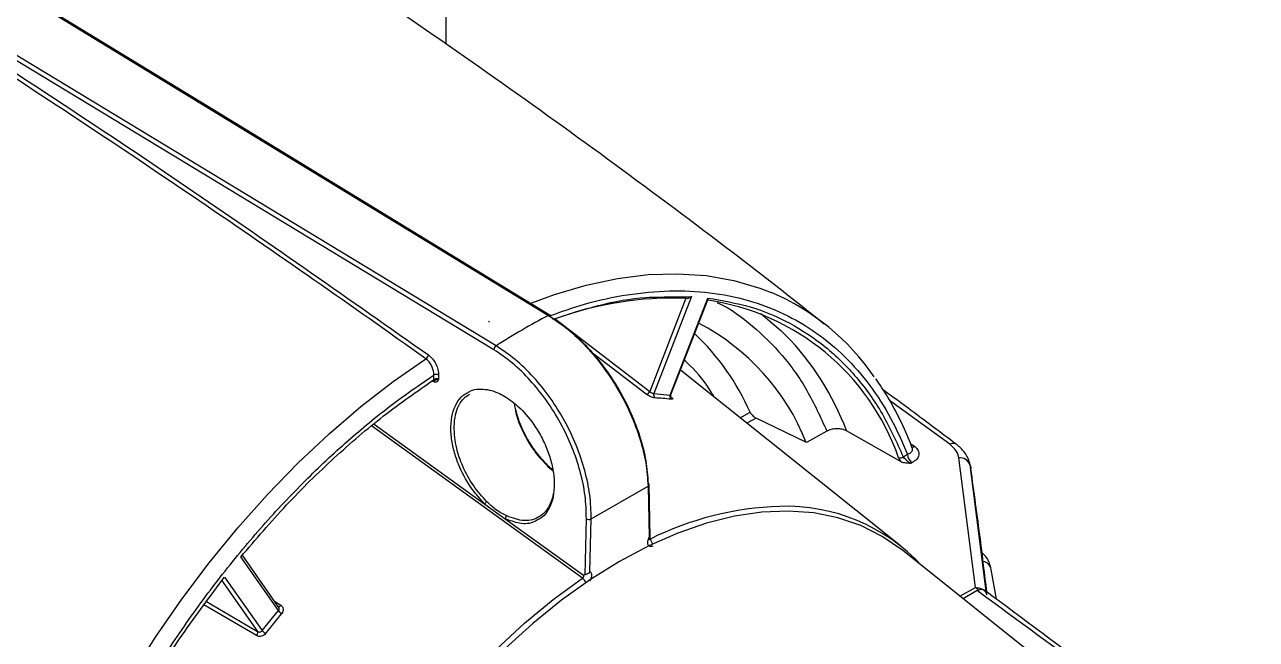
# Model space of a CAD drawing. Extents: x 8 to 113, y 0 to 87.
# Drawn here: x 81.85 to 87.3, y 6.78 to 9.5 of the extents above; entities that cross this region are included whole.
import ezdxf

# ---------------------------------------------------------------- set-up
doc = ezdxf.new("R2010")
doc.units = 0
doc.header["$MEASUREMENT"] = 0
doc.layers.add('OBJECT', color=7, linetype='CONTINUOUS')

msp = doc.modelspace()

# ---------------------------------------------------------------- linework, layer by layer
at = {"layer": 'OBJECT'}
for p, q in [((83.717, 11.5964), (83.717, 9.4093)), ((81.1769, 10.0356), (84.1714, 8.21)), ((83.9289, 8.0584), (80.9233, 9.8776)), ((83.9392, 8.0759), (80.9336, 9.8951)), ((84.7789, 8.2862), (84.6189, 7.8737)), ((84.8039, 8.2934), (84.6375, 7.8645)), ((84.709, 7.8581), (84.8754, 8.287)), ((84.7092, 8.2915), (84.8039, 8.2934)), ((84.711, 7.8553), (84.8756, 8.2795)), ((83.9053, 8.1846), (83.9104, 8.1811)), ((84.1715, 8.21), (84.1812, 8.2041)), ((84.1999, 8.1945), (84.6189, 7.8737)), ((84.6038, 7.8615), (84.3527, 8.0537)), ((85.7279, 7.1911), (84.7546, 7.9676)), ((83.6634, 7.9254), (83.6639, 7.9466)), ((83.6851, 7.9463), (83.6847, 7.9278)), ((84.6375, 7.8645), (84.709, 7.8581)), ((85.9464, 7.6402), (85.6802, 7.834)), ((85.0187, 7.7569), (85.0632, 7.7817)), ((85.0896, 7.7563), (85.0483, 7.7333)), ((85.3117, 7.6478), (85.0896, 7.7563)), ((84.3216, 7.0484), (83.3877, 7.7213)), ((83.3991, 7.7295), (83.8896, 7.3761)), ((85.4025, 7.6983), (85.3117, 7.6478)), ((85.7313, 7.5623), (85.49, 7.6991)), ((85.7721, 7.6441), (85.7914, 7.6301)), ((85.7403, 7.5851), (85.7597, 7.5959)), ((86.0601, 7.0067), (85.9863, 7.5803)), ((84.1645, 7.5465), (84.1923, 7.5265)), ((84.1732, 7.5398), (84.1653, 7.5455)), ((84.1684, 7.542), (84.1921, 7.5228)), ((84.1914, 7.5268), (84.1732, 7.5398)), ((85.7802, 7.5591), (85.7737, 7.5555)), ((86.0299, 7.5652), (86.0274, 7.5717)), ((86.036, 7.5499), (86.0299, 7.5652)), ((86.0331, 7.5598), (86.0311, 7.5657)), ((86.0362, 7.5485), (86.0333, 7.5622)), ((86.1089, 6.9785), (86.036, 7.5499)), ((86.1109, 6.9743), (86.0378, 7.5445)), ((84.3598, 7.3102), (84.6115, 7.4555)), ((84.6115, 7.4555), (84.6167, 7.229)), ((84.6213, 7.2277), (84.6159, 7.4619)), ((83.8896, 7.3761), (83.9797, 7.3111)), ((83.9797, 7.3111), (84.3259, 7.0616)), ((84.3331, 7.0633), (84.3386, 7.3105)), ((84.3546, 7.0776), (84.3598, 7.3102)), ((82.9762, 6.9055), (82.8098, 7.1422)), ((82.9786, 6.9193), (82.8166, 7.1498)), ((87.3026, 5.9222), (85.7365, 7.1715)), ((86.153, 6.9556), (86.1299, 7.0862)), ((82.7242, 7.0401), (82.8843, 6.8124)), ((82.7383, 7.0533), (82.9047, 6.8165)), ((84.3331, 7.0633), (84.3259, 7.0616)), ((85.9912, 6.9683), (86.0601, 7.0067)), ((86.0678, 6.9932), (86.0053, 6.9571)), ((86.0601, 7.0067), (86.0602, 7.0068)), ((82.8797, 6.7945), (82.6468, 6.9311)), ((82.6575, 6.9455), (82.8843, 6.8124)), ((82.959, 6.9472), (82.9872, 6.9283)), ((82.9047, 6.8165), (82.9762, 6.9055))]:
    msp.add_line(p, q, dxfattribs=at)
at = {"layer": 'OBJECT', "flags": 128}
for points in [[(84.1784, 8.2104), (82.6929, 9.1161), (81.1839, 10.036)], [(84.0979, 8.2653), (84.1974, 8.3019), (84.3382, 8.344), (84.4765, 8.3736), (84.6114, 8.3905), (84.7424, 8.3946), (84.8689, 8.386), (84.9903, 8.3648), (85.1061, 8.3309), (85.1556, 8.3117)], [(85.1103, 8.218), (85.1994, 8.1431), (85.22, 8.1232)], [(81.7689, 5.3267), (81.8226, 5.5132), (81.8854, 5.7002), (81.9569, 5.887), (82.0368, 6.0728), (82.1247, 6.2565), (82.2203, 6.4374), (82.3231, 6.6147), (82.4327, 6.7875), (82.5484, 6.955), (82.6698, 7.1165), (82.7963, 7.2711), (82.9273, 7.4182), (83.0622, 7.5571), (83.2005, 7.6872), (83.3413, 7.8077), (83.4842, 7.9183), (83.6284, 8.0183)], [(83.6634, 7.9254), (83.6634, 7.9233), (83.6629, 7.9214), (83.6621, 7.92), (83.6609, 7.9189), (83.6594, 7.9184), (83.6577, 7.9183), (83.6558, 7.9187), (83.6549, 7.9191)], [(85.974, 7.641), (85.9751, 7.6404), (85.9773, 7.6389)], [(84.1684, 7.542), (84.1697, 7.5426), (84.1709, 7.543), (84.1719, 7.5432), (84.1727, 7.543), (84.1732, 7.5426), (84.1735, 7.5419), (84.1735, 7.5409), (84.1732, 7.5398)], [(86.0378, 7.5445), (86.0392, 7.5351), (86.0392, 7.5336)], [(85.7365, 7.1715), (85.7341, 7.1735), (85.6469, 7.2333), (85.5526, 7.2806), (85.4515, 7.3151), (85.3444, 7.3367), (85.232, 7.3451), (85.1149, 7.3403), (84.9938, 7.3224), (84.8696, 7.2914), (84.743, 7.2476), (84.6147, 7.1912), (84.4857, 7.1226), (84.3566, 7.0422), (84.2284, 6.9506), (84.1018, 6.8482), (83.9775, 6.7357)], [(82.9915, 5.2174), (83.049, 5.3756), (83.1189, 5.5435), (83.1975, 5.7095), (83.284, 5.8725), (83.3781, 6.0316), (83.4791, 6.1857), (83.5864, 6.3338), (83.6993, 6.475), (83.817, 6.6085), (83.9389, 6.7333), (84.0642, 6.8487), (84.192, 6.954), (84.3216, 7.0484)]]:
    msp.add_lwpolyline(points, dxfattribs=at)
at = {"layer": 'OBJECT'}
for centre, radius, start, end in [((84.7275, 6.7364), 1.5507, 88.102, 110.042), ((84.7461, 7.3454), 1.0495, 34.3991, 67.0351), ((84.7226, 7.2316), 1.0568, 19.3113, 81.7226), ((85.5895, 5.4853), 3.0716, 117.4955, 122.4992), ((84.1753, 8.2042), 0.00701, 63.6283, 123.5079), ((84.1741, 8.2047), 0.00712, 354.5317, 53.2623), ((84.3629, 7.2708), 1.0209, 21.6704, 62.4367), ((84.076, 7.3459), 1.0791, 23.8199, 46.5937), ((84.3476, 7.2699), 1.2203, 20.5924, 44.3653), ((83.9527, 8.0562), 0.0239, 124.343, 174.8196), ((83.6138, 8.04), 0.0261, 303.877, 349.2906), ((83.6569, 7.9171), 0.00639, 356.9381, 31.2359), ((83.6742, 7.9254), 0.0236, 62.5094, 115.8291), ((84.6, 7.8817), 0.0206, 280.6887, 336.9854), ((84.6532, 7.8581), 0.017, 157.8833, 227.4939), ((84.7241, 7.8513), 0.0166, 155.8055, 227.1068), ((84.59, 6.866), 0.9808, 82.8058, 86.9752), ((85.783, 7.6466), 0.0185, 247.0012, 297.0438), ((85.961, 7.6124), 0.0314, 65.5477, 117.735), ((85.7273, 7.5976), 0.018, 246.059, 316.3404), ((85.8052, 7.5972), 0.0455, 181.624, 236.7431), ((85.991, 7.5321), 0.0484, 21.568, 95.5173), ((84.3238, 6.9836), 1.8033, 18.1196, 18.3009), ((84.609, 7.4618), 0.00677, 292.0216, 67.7676), ((83.9105, 7.3666), 0.023, 120.389, 155.596), ((85.2357, 5.9927), 1.3736, 91.7265, 116.6914), ((85.2218, 6.5505), 0.8157, 42.6102, 91.931), ((83.9942, 7.3113), 0.0145, 123.4856, 180.94), ((84.3495, 7.3314), 0.0236, 242.5078, 295.8301), ((84.5961, 7.1911), 0.0366, 13.0528, 51.8568), ((86.0884, 7.0797), 0.042, 8.8467, 82.4487), ((84.2952, 7.0127), 0.0444, 21.1203, 53.5565), ((82.9765, 6.9353), 0.0128, 268.8975, 326.8439), ((86.0252, 4.3801), 3.9396, 140.3805, 142.0304), ((83.0182, 6.9369), 0.0524, 216.8578, 238.2434), ((82.8652, 6.8077), 0.0196, 317.4257, 13.7178), ((82.9519, 6.8569), 0.0621, 220.599, 238.5845)]:
    msp.add_arc(centre, radius, start, end, dxfattribs=at)
for points, knots in [([(83.6284, 8.0183), (83.464, 8.1348), (83.1297, 8.3716), (82.6188, 8.7227), (82.0904, 9.0771), (81.5601, 9.4231), (81.0325, 9.7581), (80.5122, 10.0793), (79.9882, 10.3944), (79.6374, 10.5976), (79.4614, 10.6995)], [0, 0, 0, 0, 0.118989, 0.241992, 0.369009, 0.500039, 0.623805, 0.748387, 0.873785, 1, 1, 1, 1]), ([(79.4714, 10.7171), (79.82, 10.5135), (80.5173, 10.1063), (81.5611, 9.4501), (82.6027, 8.7644), (83.2939, 8.2782), (83.6395, 8.0351)], [0, 0, 0, 0, 0.25003, 0.500058, 0.750055, 1, 1, 1, 1]), ([(85.391, 8.172), (85.3216, 8.2271), (85.082, 8.4171), (84.6633, 8.7326), (84.1353, 9.1188), (83.5981, 9.4947), (83.1558, 9.7947), (82.89, 9.9655), (82.8084, 10.018)], [0, 0, 0, 0, 0.0839488, 0.289789, 0.495873, 0.7021638, 0.9086263, 1, 1, 1, 1]), ([(84.1746, 8.2077), (84.2269, 8.2264), (84.3439, 8.268), (84.5219, 8.305), (84.7075, 8.3227), (84.8864, 8.3144), (85.0557, 8.2806), (85.213, 8.2214), (85.3564, 8.1377), (85.4838, 8.0314), (85.5939, 7.9044), (85.6876, 7.7608), (85.7358, 7.6506), (85.7597, 7.5959)], [0, 0, 0, 0, 0.073937, 0.165467, 0.258957, 0.353004, 0.447496, 0.541994, 0.636041, 0.729525, 0.821061, 0.911248, 1, 1, 1, 1]), ([(84.1905, 8.1929), (84.2576, 8.2149), (84.3979, 8.2608), (84.5717, 8.2917), (84.674, 8.2915), (84.7092, 8.2915)], [0, 0, 0, 0, 0.3748903, 0.7843448, 1, 1, 1, 1]), ([(84.8039, 8.2934), (84.8022, 8.292), (84.7987, 8.2892), (84.7932, 8.2866), (84.7883, 8.2853), (84.7847, 8.2849), (84.7814, 8.2852), (84.7797, 8.2858), (84.7789, 8.2862)], [0, 0, 0, 0, 0.249829, 0.499338, 0.644997, 0.775032, 0.892145, 1, 1, 1, 1]), ([(84.8754, 8.287), (84.9392, 8.276), (85.0673, 8.254), (85.2411, 8.1798), (85.3988, 8.0759), (85.536, 7.9405), (85.6529, 7.7788), (85.7112, 7.6495), (85.7403, 7.5851)], [0, 0, 0, 0, 0.165461, 0.332207, 0.5, 0.667784, 0.834534, 1, 1, 1, 1]), ([(84.8754, 8.287), (84.8757, 8.2854), (84.8763, 8.2824), (84.8757, 8.2804), (84.8755, 8.2795)], [0, 0, 0, 0, 0.543154, 1, 1, 1, 1]), ([(84.9176, 8.2663), (84.9196, 8.2655), (84.9772, 8.241), (85.0753, 8.1654), (85.2074, 8.0382), (85.3186, 7.8829), (85.3746, 7.7597), (85.4025, 7.6983)], [0, 0, 0, 0, 0.008989, 0.257952, 0.506901, 0.75437, 1, 1, 1, 1]), ([(84.1714, 8.21), (84.2, 8.1908), (84.257, 8.1524), (84.3392, 8.0734), (84.4149, 7.9824), (84.4813, 7.8813), (84.5363, 7.7739), (84.5772, 7.6651), (84.6046, 7.5565), (84.6092, 7.4896), (84.6115, 7.4555)], [0, 0, 0, 0, 0.125536, 0.250752, 0.375675, 0.500324, 0.624651, 0.75007, 0.872262, 1, 1, 1, 1]), ([(84.1812, 8.2041), (84.2092, 8.1853), (84.2648, 8.1478), (84.345, 8.0707), (84.4189, 7.982), (84.484, 7.8831), (84.5377, 7.7784), (84.5781, 7.6714), (84.6048, 7.5657), (84.6093, 7.5006), (84.6115, 7.468)], [0, 0, 0, 0, 0.125719, 0.250525, 0.375694, 0.500217, 0.625479, 0.750016, 0.875168, 1, 1, 1, 1]), ([(84.3598, 7.3102), (84.3589, 7.3453), (84.357, 7.4139), (84.3333, 7.525), (84.2958, 7.6359), (84.2437, 7.7449), (84.1798, 7.8472), (84.1058, 7.939), (84.0247, 8.0185), (83.9677, 8.0568), (83.9392, 8.0759)], [0, 0, 0, 0, 0.128141, 0.25071, 0.37607, 0.500341, 0.624825, 0.749582, 0.874632, 1, 1, 1, 1]), ([(83.6639, 7.9466), (83.6638, 7.9503), (83.6638, 7.9574), (83.661, 7.971), (83.6548, 7.9875), (83.6433, 8.0056), (83.6332, 8.0142), (83.6284, 8.0183)], [0, 0, 0, 0, 0.149147, 0.282418, 0.50059, 0.756831, 1, 1, 1, 1]), ([(83.6395, 8.0351), (83.6458, 8.0298), (83.6584, 8.0192), (83.6734, 7.9957), (83.6835, 7.9701), (83.6846, 7.9542), (83.6851, 7.9463)], [0, 0, 0, 0, 0.250228, 0.500086, 0.750006, 1, 1, 1, 1]), ([(84.3386, 7.3105), (84.3378, 7.3441), (84.3361, 7.4111), (84.3134, 7.5195), (84.2767, 7.6285), (84.2259, 7.7352), (84.1634, 7.8353), (84.0911, 7.925), (84.0121, 8.0024), (83.9566, 8.0397), (83.9289, 8.0584)], [0, 0, 0, 0, 0.125666, 0.250539, 0.37567, 0.500227, 0.625486, 0.75002, 0.875177, 1, 1, 1, 1]), ([(84.9051, 7.8475), (84.901, 7.8547), (84.8703, 7.9085), (84.8257, 7.964), (84.7802, 8.0043), (84.7717, 8.0118)], [0, 0, 0, 0, 0.112275, 0.834669, 1, 1, 1, 1]), ([(81.854, 5.3413), (81.8779, 5.4235), (81.9261, 5.5894), (82.0198, 5.8411), (82.1299, 6.0952), (82.2573, 6.3486), (82.4007, 6.5978), (82.558, 6.8387), (82.7273, 7.068), (82.9062, 7.2828), (83.0918, 7.4799), (83.2812, 7.657), (83.4719, 7.8146), (83.6002, 7.9028), (83.6639, 7.9466)], [0, 0, 0, 0, 0.080321, 0.16194, 0.244772, 0.329378, 0.414487, 0.5, 0.585518, 0.670628, 0.755228, 0.838065, 0.919682, 1, 1, 1, 1]), ([(82.8098, 7.1422), (82.8762, 7.2198), (83.0094, 7.3753), (83.2219, 7.583), (83.4404, 7.7707), (83.5892, 7.874), (83.6634, 7.9254)], [0, 0, 0, 0, 0.249262, 0.5, 0.750738, 1, 1, 1, 1]), ([(83.6556, 7.9208), (83.6564, 7.9205), (83.6581, 7.9198), (83.6616, 7.9196), (83.6643, 7.9208), (83.6661, 7.9216)], [0, 0, 0, 0, 0.237244, 0.478975, 1, 1, 1, 1]), ([(83.6847, 7.9278), (83.6826, 7.9233), (83.6795, 7.9165), (83.672, 7.9142), (83.6671, 7.9149), (83.6645, 7.9161), (83.6633, 7.9168)], [0, 0, 0, 0, 0.500408, 0.749561, 0.874846, 1, 1, 1, 1]), ([(83.6847, 7.9278), (83.6832, 7.9284), (83.6809, 7.9294), (83.6771, 7.9297), (83.6734, 7.9295), (83.6698, 7.9287), (83.6662, 7.9273), (83.6644, 7.9261), (83.6634, 7.9254)], [0, 0, 0, 0, 0.23989, 0.367317, 0.499483, 0.699788, 0.8375, 1, 1, 1, 1]), ([(83.6661, 7.9216), (83.6686, 7.923), (83.6728, 7.9255), (83.6796, 7.9277), (83.6829, 7.9278), (83.6847, 7.9278)], [0, 0, 0, 0, 0.413074, 0.690931, 1, 1, 1, 1]), ([(85.7799, 7.6236), (85.7782, 7.6285), (85.7631, 7.672), (85.7276, 7.7478), (85.6765, 7.846), (85.6373, 7.9033), (85.6194, 7.9297)], [0, 0, 0, 0, 0.0422912, 0.3772894, 0.7139164, 1, 1, 1, 1]), ([(83.8896, 7.3761), (83.8702, 7.3971), (83.8271, 7.4439), (83.7834, 7.5227), (83.7558, 7.5965), (83.7417, 7.6583), (83.7374, 7.7196), (83.7443, 7.7761), (83.7628, 7.8224), (83.7857, 7.8536), (83.8046, 7.8637), (83.8113, 7.8673)], [0, 0, 0, 0, 0.136879, 0.305055, 0.401288, 0.50431, 0.612411, 0.723242, 0.834071, 0.942167, 1, 1, 1, 1]), ([(83.7534, 7.7184), (83.7548, 7.7366), (83.7574, 7.7698), (83.769, 7.8015), (83.7786, 7.8195), (83.7846, 7.8289), (83.7905, 7.8366), (83.796, 7.8429), (83.8058, 7.8531), (83.8158, 7.858), (83.8237, 7.862)], [0, 0, 0, 0, 0.276876, 0.505744, 0.583894, 0.654328, 0.717044, 0.772044, 0.819326, 1, 1, 1, 1]), ([(83.8113, 7.8673), (83.8161, 7.8705), (83.8314, 7.8808), (83.873, 7.8876), (83.933, 7.8778), (84.0022, 7.8392), (84.0685, 7.78), (84.1209, 7.7094), (84.1578, 7.6378), (84.1808, 7.5758), (84.1949, 7.5112), (84.1982, 7.4489), (84.1901, 7.3933), (84.171, 7.3491), (84.1486, 7.3201), (84.1307, 7.3104), (84.1246, 7.3072)], [0, 0, 0, 0, 0.02924, 0.091517, 0.200352, 0.288936, 0.37752, 0.486357, 0.548634, 0.615305, 0.685265, 0.756994, 0.828724, 0.898686, 0.96536, 1, 1, 1, 1]), ([(84.6417, 7.8455), (84.639, 7.8459), (84.6337, 7.8466), (84.6231, 7.8503), (84.6124, 7.8555), (84.6067, 7.8595), (84.6038, 7.8615)], [0, 0, 0, 0, 0.24998, 0.499779, 0.749125, 1, 1, 1, 1]), ([(84.6189, 7.8737), (84.6196, 7.873), (84.621, 7.8717), (84.6241, 7.8695), (84.6282, 7.867), (84.6334, 7.8649), (84.6361, 7.8646), (84.6375, 7.8645)], [0, 0, 0, 0, 0.139822, 0.270031, 0.501054, 0.752076, 1, 1, 1, 1]), ([(84.709, 7.8581), (84.71, 7.858), (84.7118, 7.8578), (84.7121, 7.8588), (84.7122, 7.8591)], [0, 0, 0, 0, 0.612529, 1, 1, 1, 1]), ([(84.7114, 7.8512), (84.7115, 7.8512), (84.7116, 7.8512), (84.7116, 7.852), (84.7113, 7.8545), (84.712, 7.8575), (84.7124, 7.859)], [0, 0, 0, 0, 0.042199, 0.239093, 0.62, 1, 1, 1, 1]), ([(84.7114, 7.8519), (84.7136, 7.85), (84.718, 7.8461), (84.7203, 7.8416), (84.7189, 7.839), (84.7148, 7.8391), (84.7128, 7.8391)], [0, 0, 0, 0, 0.250089, 0.499955, 0.749358, 1, 1, 1, 1]), ([(85.974, 7.641), (85.9086, 7.6901), (85.8015, 7.7704), (85.6933, 7.8501), (85.6512, 7.8811)], [0, 0, 0, 0, 0.611774, 1, 1, 1, 1]), ([(84.0198, 7.8223), (84.0218, 7.8064), (84.0267, 7.766), (84.0576, 7.6918), (84.1049, 7.6095), (84.1477, 7.564), (84.1684, 7.542)], [0, 0, 0, 0, 0.16678, 0.421361, 0.719673, 1, 1, 1, 1]), ([(84.0234, 7.8002), (84.0272, 7.7849), (84.0357, 7.751), (84.0646, 7.6836), (84.1099, 7.6067), (84.1536, 7.5606), (84.1732, 7.5398)], [0, 0, 0, 0, 0.164932, 0.364508, 0.714269, 1, 1, 1, 1]), ([(85.0632, 7.7817), (85.0644, 7.7796), (85.0667, 7.7754), (85.073, 7.7683), (85.0803, 7.7619), (85.0861, 7.758), (85.089, 7.7566), (85.0896, 7.7563)], [0, 0, 0, 0, 0.243971, 0.488094, 0.725807, 0.945379, 1, 1, 1, 1]), ([(83.8989, 7.3864), (83.8786, 7.4086), (83.8367, 7.4546), (83.7912, 7.5383), (83.7587, 7.6302), (83.7553, 7.6867), (83.7534, 7.7184)], [0, 0, 0, 0, 0.2422228, 0.4999906, 0.7199668, 1, 1, 1, 1]), ([(85.49, 7.6991), (85.4849, 7.7015), (85.4746, 7.7062), (85.4552, 7.7093), (85.435, 7.7088), (85.4165, 7.705), (85.4068, 7.7004), (85.4025, 7.6983)], [0, 0, 0, 0, 0.199356, 0.398465, 0.604141, 0.823638, 1, 1, 1, 1]), ([(85.7914, 7.6301), (85.7973, 7.6244), (85.8092, 7.613), (85.8111, 7.5929), (85.802, 7.5739), (85.7875, 7.5641), (85.7802, 7.5591)], [0, 0, 0, 0, 0.2497037, 0.4994833, 0.7493642, 1, 1, 1, 1]), ([(85.9863, 7.5803), (85.9835, 7.591), (85.9778, 7.6125), (85.9569, 7.631), (85.9464, 7.6402)], [0, 0, 0, 0, 0.498689, 1, 1, 1, 1]), ([(86.0315, 7.5679), (86.0256, 7.5811), (86.0138, 7.6073), (85.9894, 7.6284), (85.9773, 7.6389)], [0, 0, 0, 0, 0.5038675, 1, 1, 1, 1]), ([(85.72, 7.5811), (85.7213, 7.5782), (85.724, 7.5723), (85.7289, 7.5656), (85.7313, 7.5623)], [0, 0, 0, 0, 0.500123, 1, 1, 1, 1]), ([(85.7737, 7.5555), (85.7723, 7.5564), (85.7693, 7.5582), (85.7643, 7.5616), (85.7591, 7.5656), (85.7527, 7.5712), (85.7455, 7.5783), (85.7421, 7.5828), (85.7403, 7.5851)], [0, 0, 0, 0, 0.115727, 0.237004, 0.365059, 0.500934, 0.749863, 1, 1, 1, 1]), ([(85.7597, 7.5959), (85.7647, 7.5983), (85.7747, 7.6029), (85.7808, 7.6116), (85.7819, 7.6188), (85.7806, 7.6223), (85.7801, 7.6237)], [0, 0, 0, 0, 0.3465081, 0.691868, 0.8778862, 1, 1, 1, 1]), ([(85.7737, 7.5555), (85.7663, 7.556), (85.7553, 7.5567), (85.7424, 7.5584), (85.7356, 7.5602), (85.7327, 7.5616), (85.7313, 7.5623)], [0, 0, 0, 0, 0.500735, 0.749885, 0.8817, 1, 1, 1, 1]), ([(86.11, 6.9876), (86.1007, 7.0653), (86.0789, 7.2474), (86.0537, 7.4293), (86.0392, 7.5336)], [0, 0, 0, 0, 0.42645, 1, 1, 1, 1]), ([(84.1923, 7.423), (84.1907, 7.4154), (84.1886, 7.4045), (84.1846, 7.3923), (84.1822, 7.3859), (84.1752, 7.3687), (84.1609, 7.3448), (84.1248, 7.3122), (84.0673, 7.2944), (84.0125, 7.314), (83.9862, 7.3234)], [0, 0, 0, 0, 0.0744418, 0.1067542, 0.1306809, 0.1462222, 0.3018977, 0.4384305, 0.7298474, 1, 1, 1, 1]), ([(83.9862, 7.3234), (83.971, 7.3313), (83.9481, 7.3431), (83.9222, 7.3643), (83.9084, 7.3771), (83.9014, 7.3839), (83.8989, 7.3864)], [0, 0, 0, 0, 0.498348, 0.748841, 0.907486, 1, 1, 1, 1]), ([(84.1246, 7.3072), (84.12, 7.3041), (84.0971, 7.2892), (84.0475, 7.2854), (84.0007, 7.3031), (83.9797, 7.3111)], [0, 0, 0, 0, 0.122812, 0.606402, 1, 1, 1, 1]), ([(84.6327, 7.1899), (84.6304, 7.189), (84.6258, 7.1873), (84.6197, 7.1879), (84.6148, 7.1908), (84.6115, 7.1959), (84.6099, 7.2029), (84.6103, 7.2112), (84.6124, 7.2202), (84.6153, 7.226), (84.6167, 7.229)], [0, 0, 0, 0, 0.124953, 0.249943, 0.374541, 0.499761, 0.62495, 0.749937, 0.874867, 1, 1, 1, 1]), ([(84.6166, 7.218), (84.6167, 7.2179), (84.6169, 7.2177), (84.6172, 7.2187), (84.6177, 7.22), (84.6183, 7.2214), (84.6185, 7.2218)], [0, 0, 0, 0, 0.094684, 0.444354, 0.831454, 1, 1, 1, 1]), ([(84.6212, 7.2277), (84.6212, 7.2277), (84.6216, 7.2277), (84.6204, 7.2279), (84.6181, 7.2286), (84.6167, 7.229)], [0, 0, 0, 0, 0.036965, 0.432057, 1, 1, 1, 1]), ([(84.6185, 7.2218), (84.6187, 7.2224), (84.6194, 7.2242), (84.6206, 7.2265), (84.6214, 7.228)], [0, 0, 0, 0, 0.350509, 1, 1, 1, 1]), ([(86.1281, 7.0945), (86.1226, 7.1125), (86.1152, 7.1373), (86.0927, 7.1576), (86.0866, 7.1631)], [0, 0, 0, 0, 0.729356, 1, 1, 1, 1]), ([(81.8734, 5.3528), (81.9025, 5.4508), (81.9608, 5.6474), (82.0777, 5.944), (82.2149, 6.2379), (82.3726, 6.5239), (82.5464, 6.7987), (82.6745, 6.9687), (82.7383, 7.0533)], [0, 0, 0, 0, 0.165461, 0.332207, 0.5, 0.667784, 0.834534, 1, 1, 1, 1]), ([(84.3259, 7.0616), (84.3261, 7.0604), (84.3264, 7.0579), (84.3256, 7.0541), (84.324, 7.0506), (84.3224, 7.0491), (84.3216, 7.0484)], [0, 0, 0, 0, 0.2577346, 0.5124762, 0.7590317, 1, 1, 1, 1]), ([(84.3546, 7.0776), (84.3528, 7.0754), (84.3497, 7.0715), (84.3438, 7.0673), (84.338, 7.0646), (84.3347, 7.0637), (84.3331, 7.0633)], [0, 0, 0, 0, 0.2952375, 0.5005577, 0.7503958, 1, 1, 1, 1]), ([(84.3546, 7.0776), (84.3561, 7.0764), (84.3589, 7.0738), (84.3611, 7.0673), (84.3615, 7.0595), (84.3599, 7.0508), (84.3568, 7.0421), (84.3536, 7.0368), (84.3521, 7.0344)], [0, 0, 0, 0, 0.170602, 0.3413, 0.511197, 0.681236, 0.851854, 1, 1, 1, 1]), ([(86.0602, 7.0068), (86.0667, 7.0063), (86.079, 7.0054), (86.094, 6.9979), (86.104, 6.9886), (86.1074, 6.9817), (86.1089, 6.9785)], [0, 0, 0, 0, 0.295101, 0.569756, 0.806961, 1, 1, 1, 1]), ([(86.0732, 6.9953), (86.0715, 6.9971), (86.0673, 7.0017), (86.0629, 7.0049), (86.0602, 7.0068)], [0, 0, 0, 0, 0.40037, 1, 1, 1, 1]), ([(86.0678, 6.9932), (86.0726, 6.9954), (86.0822, 6.9998), (86.0935, 6.9995), (86.0981, 6.9955), (86.0998, 6.9941)], [0, 0, 0, 0, 0.394354, 0.788576, 1, 1, 1, 1]), ([(87.032, 6.2853), (86.8517, 6.4173), (86.5298, 6.653), (86.2089, 6.8893), (86.0678, 6.9932)], [0, 0, 0, 0, 0.560008, 1, 1, 1, 1]), ([(87.0505, 6.2852), (86.9062, 6.3931), (86.5894, 6.63), (86.2727, 6.8662), (86.1003, 6.9949)], [0, 0, 0, 0, 0.455566, 1, 1, 1, 1]), ([(82.9762, 6.9055), (82.9773, 6.907), (82.9794, 6.9101), (82.9798, 6.9154), (82.9785, 6.9195), (82.9764, 6.9224), (82.9749, 6.9236), (82.9741, 6.9242)], [0, 0, 0, 0, 0.24812, 0.499397, 0.73019, 0.860284, 1, 1, 1, 1]), ([(82.9872, 6.9283), (82.9898, 6.9261), (82.9949, 6.9218), (82.9978, 6.9121), (82.9968, 6.9016), (82.9927, 6.8954), (82.9906, 6.8923)], [0, 0, 0, 0, 0.250088, 0.499956, 0.749358, 1, 1, 1, 1]), ([(82.8843, 6.8124), (82.8852, 6.8119), (82.8869, 6.811), (82.8905, 6.8101), (82.8952, 6.8102), (82.9007, 6.8123), (82.9034, 6.8151), (82.9047, 6.8165)], [0, 0, 0, 0, 0.139821, 0.270034, 0.501057, 0.752076, 1, 1, 1, 1]), ([(82.9195, 6.8039), (82.9169, 6.8011), (82.9115, 6.7956), (82.9006, 6.7911), (82.8892, 6.7903), (82.8829, 6.7931), (82.8797, 6.7945)], [0, 0, 0, 0, 0.249981, 0.499781, 0.749125, 1, 1, 1, 1])]:
    msp.add_open_spline(points, degree=3, knots=knots, dxfattribs=at)

doc.saveas('drawing.dxf')
